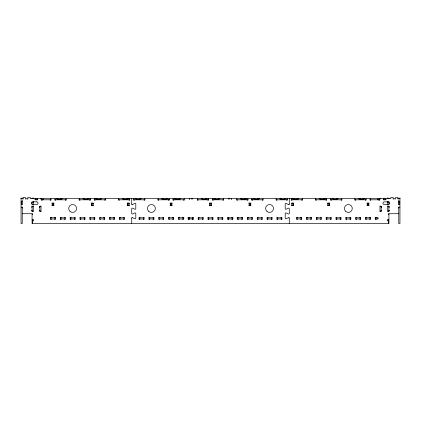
<?xml version="1.0" encoding="UTF-8"?>
<svg xmlns="http://www.w3.org/2000/svg" width="421" height="421" viewBox="0 0 421 421"><rect width="100%" height="100%" fill="white"/><g stroke="black" fill="none" stroke-linecap="round" stroke-linejoin="round"><path stroke-width="0.63" d="M189.324 218.773L189.324 217.789L189.324 218.967M189.324 198.765L189.829 198.765M229.219 198.912L228.719 198.912C229.371 198.459 228.392 198.738 229.213 198.765M228.708 218.967L228.708 217.789L228.803 218.82M231.676 198.617L231.171 198.765M131.726 223.562L131.726 218.041C132.341 216.336 135.188 220.12 135.799 218.404L135.799 213.284C135.188 211.568 132.336 215.357 131.726 213.647L131.726 208.527C132.336 206.811 135.188 210.6 135.799 208.884L135.799 203.764C135.188 202.054 132.341 205.837 131.726 204.132L131.726 198.617M289.274 198.617L289.274 204.132C288.659 205.837 285.812 202.054 285.201 203.764L285.201 208.884C285.812 210.6 288.664 206.811 289.274 208.527L289.274 213.647C288.664 215.357 285.812 211.568 285.201 213.284L285.201 218.404C285.812 220.12 288.659 216.336 289.274 218.041L289.274 223.562M21.639 201.243C21.755 200.475 22.913 201.596 21.639 201.243C20.745 206.979 23.492 205.048 22.234 200.454M399.361 201.243C399.076 201.391 398.303 199.18 399.361 204.527C397.903 205.853 399.176 200.706 398.766 200.454M131.726 218.041L132.047 217.657M289.274 204.132L288.953 204.517M192.281 218.82L192.197 218.82M189.413 198.617L189.366 198.912M191.781 198.912L192.281 198.912C191.855 198.454 192.429 198.738 191.787 198.765M21.05 198.617L23.281 199.012L23.281 197.438L25.386 197.438L25.386 199.012L27.091 198.617L27.091 199.012L27.875 199.012L27.875 197.438L30.175 197.438L30.175 198.617L390.825 198.617L390.825 197.438L393.125 197.438L393.125 199.012L393.909 199.012L393.909 198.617L395.614 199.012L395.614 197.438L397.719 197.438L397.719 199.012L399.95 198.617M21.05 198.733L21.345 198.733M32.964 198.733L33.259 198.733L33.259 197.833M388.036 198.733L387.741 198.733L387.741 197.833M399.655 198.733L399.95 198.733M189.334 198.912L189.829 198.912M231.171 198.912L231.666 198.912M35.359 199.012L34.964 199.012L34.964 199.801L37.79 199.801M37.001 199.012L37.395 199.012L37.395 199.801M383.999 199.012L383.605 199.012L383.605 199.801M385.641 199.012L386.036 199.012L386.036 199.801L383.21 199.801M41.005 199.801L50.983 199.801M54.925 199.801L66.281 199.801M79.016 199.801L90.373 199.801M94.309 199.801L105.471 199.801M118.596 199.801L129.757 199.801M133.694 199.801L144.856 199.801M157.986 199.801L169.737 199.801M172.884 199.801L184.24 199.801M197.37 199.801L208.532 199.801M212.468 199.801L223.63 199.801M236.76 199.801L248.116 199.801M251.263 199.801L263.014 199.801M276.144 199.801L287.306 199.801M291.243 199.801L302.404 199.801M315.529 199.801L326.691 199.801M330.627 199.801L341.984 199.801M354.719 199.801L366.075 199.801M370.017 199.801L379.995 199.801M21.05 202.296L21.345 202.296M32.964 202.296L33.259 202.296M387.741 202.296L388.036 202.296M399.655 202.296L399.95 202.296M52.362 203.869L51.967 203.869L51.967 203.08L53.935 203.08L53.935 203.869L53.546 203.869M91.752 203.869L91.357 203.869L91.357 203.08L93.325 203.08L93.325 203.869L92.93 203.869M127.721 203.869L127.326 203.869L127.326 203.08L129.3 203.08L129.3 203.869L128.905 203.869M170.521 203.869L170.126 203.869L170.126 203.08L172.1 203.08L172.1 203.869L171.705 203.869M209.911 203.869L209.516 203.869L209.516 203.08L211.484 203.08L211.484 203.869L211.089 203.869M249.295 203.869L248.9 203.869L248.9 203.08L250.874 203.08L250.874 203.869L250.479 203.869M292.095 203.869L291.7 203.869L291.7 203.08L293.674 203.08L293.674 203.869L293.279 203.869M328.07 203.869L327.675 203.869L327.675 203.08L329.643 203.08L329.643 203.869L329.248 203.869M367.454 203.869L367.065 203.869L367.065 203.08L369.033 203.08L369.033 203.869L368.638 203.869M21.639 204.527L22.234 204.527M398.766 204.527L399.361 204.527M52.362 204.922L51.967 204.922L51.967 205.706L53.935 205.706L53.935 204.922L53.546 204.922M91.752 204.922L91.357 204.922L91.357 205.706L93.325 205.706L93.325 204.922L92.93 204.922M127.721 204.922L127.326 204.922L127.326 205.706L129.3 205.706L129.3 204.922L128.905 204.922M170.521 204.922L170.126 204.922L170.126 205.706L172.1 205.706L172.1 204.922L171.705 204.922M209.911 204.922L209.516 204.922L209.516 205.706L211.484 205.706L211.484 204.922L211.089 204.922M249.295 204.922L248.9 204.922L248.9 205.706L250.874 205.706L250.874 204.922L250.479 204.922M292.095 204.922L291.7 204.922L291.7 205.706L293.674 205.706L293.674 204.922L293.279 204.922M328.07 204.922L327.675 204.922L327.675 205.706L329.643 205.706L329.643 204.922L329.248 204.922M367.454 204.922L367.065 204.922L367.065 205.706L369.033 205.706L369.033 204.922L368.638 204.922M33.259 206.495L31.686 206.495L31.686 207.285L32.08 207.285M41.005 206.495L39.432 206.495L39.432 207.285L39.827 207.285M379.995 206.495L381.568 206.495L381.568 207.285L381.173 207.285M387.741 206.495L389.314 206.495L389.314 207.285L388.92 207.285M21.05 207.153L22.623 207.153L22.623 207.942L22.234 207.942M399.95 207.153L398.377 207.153L398.377 207.942L398.766 207.942M32.08 210.305L31.686 210.305L31.686 211.089L33.259 211.089M39.827 210.305L39.432 210.305L39.432 211.089L41.005 211.089M381.173 210.305L381.568 210.305L381.568 211.089L379.995 211.089M388.92 210.305L389.314 210.305L389.314 211.089L387.741 211.089M22.234 213.715L32.47 213.715L32.47 214.505L32.08 214.505M398.766 213.715L388.53 213.715L388.53 214.505L388.92 214.505M50.494 217.789L55.414 217.789M60.34 217.789L65.26 217.789M70.186 217.789L75.106 217.789M80.032 217.789L84.953 217.789M89.878 217.789L94.804 217.789M99.724 217.789L104.65 217.789M109.571 217.789L114.496 217.789M119.417 217.789L124.342 217.789M139.114 217.789L144.035 217.789M148.96 217.789L153.881 217.789M158.806 217.789L163.727 217.789M168.653 217.789L173.573 217.789M178.499 217.789L184.014 217.789M187.755 217.789L193.271 217.789M198.191 217.789L203.117 217.789M208.037 217.789L212.963 217.789M217.883 217.789L222.809 217.789M227.729 217.789L233.245 217.789M236.986 217.789L242.501 217.789M247.427 217.789L252.347 217.789M257.273 217.789L262.194 217.789M267.119 217.789L272.04 217.789M276.965 217.789L281.886 217.789M296.658 217.789L301.583 217.789M306.504 217.789L311.429 217.789M316.35 217.789L321.276 217.789M326.196 217.789L331.122 217.789M336.047 217.789L340.968 217.789M345.894 217.789L350.814 217.789M355.74 217.789L360.66 217.789M365.586 217.789L370.506 217.789M375.022 217.789L378.132 217.789M50.494 218.967L55.414 218.967M60.34 218.967L65.26 218.967M70.186 218.967L75.106 218.967M80.032 218.967L84.953 218.967M89.878 218.967L94.804 218.967M99.724 218.967L104.65 218.967M109.571 218.967L114.496 218.967M119.417 218.967L124.342 218.967M139.114 218.967L144.035 218.967M148.96 218.967L153.881 218.967M158.806 218.967L163.727 218.967M168.653 218.967L173.573 218.967M178.499 218.967L184.014 218.967M187.755 218.967L193.271 218.967M198.191 218.967L203.117 218.967M208.037 218.967L212.963 218.967M217.883 218.967L222.809 218.967M227.729 218.967L233.245 218.967M236.986 218.967L242.501 218.967M247.427 218.967L252.347 218.967M257.273 218.967L262.194 218.967M267.119 218.967L272.04 218.967M276.965 218.967L281.886 218.967M296.658 218.967L301.583 218.967M306.504 218.967L311.429 218.967M316.35 218.967L321.276 218.967M326.196 218.967L331.122 218.967M336.047 218.967L340.968 218.967M345.894 218.967L350.814 218.967M355.74 218.967L360.66 218.967M365.586 218.967L370.506 218.967M375.022 218.967L378.132 218.967M32.08 219.625L33.259 219.625L33.259 220.936M388.92 219.625L387.741 219.625L387.741 220.936M32.67 220.415L33.064 220.415L33.064 219.625M388.33 220.415L387.936 220.415L387.936 219.625M288.953 217.657L289.274 218.041M132.047 204.517L131.726 204.127M399.95 197.833L399.95 223.562L398.766 223.562L398.766 207.153M398.766 197.833L398.766 198.733M388.92 197.833L388.92 198.733M388.92 201.77L388.92 204.417M388.92 206.495L388.92 211.089M388.92 213.779L388.92 223.562L32.08 223.562L32.08 213.779M388.53 206.495L388.53 206.101L387.741 206.101L387.741 211.484L388.53 211.484L388.53 211.089M388.33 219.625L388.33 223.562M387.741 201.196L387.741 205.064M385.641 198.617L385.641 199.801M383.999 198.617L383.999 199.801M381.173 206.495L381.173 211.142M380.784 206.495L380.784 206.101L379.995 206.101L379.995 211.484L380.784 211.484L380.784 211.089M380.321 198.617L380.321 198.912M379.537 198.617L379.537 200.196L378.747 200.196L378.747 199.801M377.895 198.617L377.895 199.801M377.895 217.789L377.895 218.967M376.221 217.789L376.221 217.394L375.432 217.394L375.432 219.362L376.221 219.362L376.221 218.967M370.806 199.801L370.806 200.196L370.017 200.196L370.017 198.617M369.722 217.789L369.722 217.394L370.506 217.394L370.506 219.362L369.722 219.362L369.722 218.967M368.638 203.08L368.638 205.706M367.454 203.08L367.454 205.706M366.375 217.789L366.375 217.394L365.586 217.394L365.586 219.362L366.375 219.362L366.375 218.967M366.075 198.617L366.075 200.196L365.291 200.196L365.291 199.801M364.602 198.617L364.602 198.912M364.207 198.617L364.207 198.912M363.476 198.617L363.476 199.801M363.028 198.617L363.028 199.207L360.271 199.207L360.271 198.617M359.876 217.789L359.876 217.394L360.66 217.394L360.66 219.362L359.876 219.362L359.876 218.967M359.802 198.617L359.823 199.801M359.092 198.617L359.092 198.912M358.697 198.617L358.697 198.912M356.524 217.789L356.524 217.394L355.74 217.394L355.74 219.362L356.524 219.362L356.524 218.967M355.708 199.801L355.708 200.196L354.919 200.196L354.919 198.617M350.03 217.789L350.03 217.394L350.814 217.394L350.814 219.362L350.03 219.362L350.03 218.967M346.678 217.789L346.678 217.394L345.894 217.394L345.894 219.362L346.678 219.362L346.678 218.967M341.789 198.617L341.789 200.196L340.999 200.196L340.999 199.801M340.179 217.789L340.179 217.394L340.968 217.394L340.968 219.362L340.179 219.362L340.179 218.967M338.01 198.617L338.01 199.012M337.616 198.617L337.616 199.012M336.9 198.617L336.9 199.801M336.832 217.789L336.832 217.394L336.047 217.394L336.047 219.362L336.832 219.362L336.832 218.967M336.437 198.617L336.437 199.207L333.679 199.207L333.679 198.617M333.227 198.617L333.227 199.801M332.495 198.617L332.495 199.012M332.106 198.617L332.106 199.012M331.416 199.801L331.416 200.196L330.627 200.196L330.627 198.617M330.332 217.789L330.332 217.394L331.122 217.394L331.122 219.362L330.332 219.362L330.332 218.967M329.248 203.08L329.248 205.706M328.07 203.08L328.07 205.706M326.985 217.789L326.985 217.394L326.196 217.394L326.196 219.362L326.985 219.362L326.985 218.967M326.691 198.617L326.691 200.196L325.901 200.196L325.901 199.801M325.217 198.617L325.217 199.012M324.823 198.617L324.823 199.012M324.091 198.617L324.091 199.801M323.644 198.617L323.644 199.207L320.886 199.207L320.886 198.617M320.486 217.789L320.486 217.394L321.276 217.394L321.276 219.362L320.486 219.362L320.486 218.967M320.418 198.617L320.434 199.801M319.702 198.617L319.702 199.012M319.307 198.617L319.307 199.012M317.139 217.789L317.139 217.394L316.35 217.394L316.35 219.362L317.139 219.362L317.139 218.967M316.318 199.801L316.318 200.196L315.529 200.196L315.529 198.617M310.64 217.789L310.64 217.394L311.429 217.394L311.429 219.362L310.64 219.362L310.64 218.967M307.293 217.789L307.293 217.394L306.504 217.394L306.504 219.362L307.293 219.362L307.293 218.967M302.404 198.617L302.404 200.196L301.615 200.196L301.615 199.801M300.794 217.789L300.794 217.394L301.583 217.394L301.583 219.362L300.794 219.362L300.794 218.967M298.626 198.617L298.626 199.012M298.231 198.617L298.231 199.012M297.5 198.617L297.515 199.801M297.447 217.789L297.447 217.394L296.658 217.394L296.658 219.362L297.447 219.362L297.447 218.967M297.047 198.617L297.047 199.207L294.29 199.207L294.29 198.617M293.826 198.617L293.842 199.801M293.279 203.08L293.279 205.706M293.111 198.617L293.111 199.012M292.716 198.617L292.716 199.012M292.095 203.08L292.095 205.706M292.032 199.801L292.032 200.196L291.243 200.196L291.243 198.617M287.306 198.617L287.306 200.196L286.517 200.196L286.517 199.801M285.833 198.617L285.833 199.012M285.438 198.617L285.438 199.012M284.707 198.617L284.707 199.801M284.254 198.617L284.254 199.207L281.496 199.207L281.496 198.617M281.102 217.789L281.102 217.394L281.886 217.394L281.886 219.362L281.102 219.362L281.102 218.967M281.033 198.617L281.049 199.801M280.318 198.617L280.318 199.012M279.923 198.617L279.923 199.012M277.755 217.789L277.755 217.394L276.965 217.394L276.965 219.362L277.755 219.362L277.755 218.967M276.934 199.801L276.934 200.196L276.144 200.196L276.144 198.617M271.256 217.789L271.256 217.394L272.04 217.394L272.04 219.362L271.256 219.362L271.256 218.967M267.909 217.789L267.909 217.394L267.119 217.394L267.119 219.362L267.909 219.362L267.909 218.967M263.014 198.617L263.014 200.196L262.23 200.196L262.23 199.801M261.409 217.789L261.409 217.394L262.194 217.394L262.194 219.362L261.409 219.362L261.409 218.967M259.236 198.617L259.236 199.012M258.847 198.617L258.847 199.012M258.11 198.617L258.11 199.801M258.057 217.789L258.057 217.394L257.273 217.394L257.273 219.362L258.057 219.362L258.057 218.967M257.663 198.617L257.663 199.207L254.905 199.207L254.905 198.617M254.442 198.617L254.458 199.801M253.726 198.617L253.726 199.012M253.331 198.617L253.331 199.012M252.642 199.801L252.642 200.196L251.858 200.196L251.858 198.617M251.558 217.789L251.558 217.394L252.347 217.394L252.347 219.362L251.558 219.362L251.558 218.967M250.479 203.08L250.479 205.706M249.295 203.08L249.295 205.706M248.211 217.789L248.211 217.394L247.427 217.394L247.427 219.362L248.211 219.362L248.211 218.967M247.916 198.617L247.916 200.196L247.127 200.196L247.127 199.801M246.443 198.617L246.443 199.012M246.048 198.617L246.048 199.012M245.332 198.617L245.317 199.801M244.869 198.617L244.869 199.207L242.112 199.207L242.112 198.617M241.712 217.789L241.712 217.394L242.501 217.394L242.501 219.362L241.712 219.362L241.712 218.967M241.643 198.617L241.643 199.801M240.928 198.617L240.928 199.012M240.533 198.617L240.533 199.012M238.365 217.789L238.365 217.394L237.581 217.394L237.581 219.362L238.365 219.362L238.365 218.967M237.544 199.801L237.544 200.196L236.76 200.196L236.76 198.617M231.866 217.789L231.866 217.394L232.655 217.394L232.655 219.362L231.866 219.362L231.866 218.967M231.634 198.912L231.634 198.617L231.518 198.912M231.439 198.617L231.439 198.912M231.35 198.617L231.35 198.912M231.261 198.617L231.261 198.912M229.129 198.617L229.129 198.912M229.035 198.617L229.035 198.912M228.945 198.617L228.945 198.912M228.866 198.617L228.803 198.912M228.803 218.673L228.803 218.967M228.519 217.789L228.519 217.394L227.729 217.394L227.729 219.362L228.519 219.362L228.519 218.967M223.63 198.617L223.63 200.196L222.841 200.196L222.841 199.801M222.02 217.789L222.02 217.394L222.809 217.394L222.809 219.362L222.02 219.362L222.02 218.967M219.851 198.617L219.851 199.012M219.457 198.617L219.457 199.012M218.741 198.617L218.725 199.801M218.673 217.789L218.673 217.394L217.883 217.394L217.883 219.362L218.673 219.362L218.673 218.967M218.278 198.617L218.278 199.207L215.52 199.207L215.52 198.617M215.068 198.617L215.068 199.801M214.336 198.617L214.336 199.012M213.942 198.617L213.942 199.012M213.258 199.801L213.258 200.196L212.468 200.196L212.468 198.617M212.173 217.789L212.173 217.394L212.963 217.394L212.963 219.362L212.173 219.362L212.173 218.967M211.089 203.08L211.089 205.706M209.911 203.08L209.911 205.706M208.827 217.789L208.827 217.394L208.037 217.394L208.037 219.362L208.827 219.362L208.827 218.967M208.532 198.617L208.532 200.196L207.742 200.196L207.742 199.801M207.058 198.617L207.058 199.012M206.664 198.617L206.664 199.012M205.948 198.617L205.932 199.801M205.48 198.617L205.48 199.207L202.722 199.207L202.722 198.617M202.327 217.789L202.327 217.394L203.117 217.394L203.117 219.362L202.327 219.362L202.327 218.967M202.259 198.617L202.259 199.801M201.543 198.617L201.543 199.012M201.149 198.617L201.149 199.012M198.98 217.789L198.98 217.394L198.191 217.394L198.191 219.362L198.98 219.362L198.98 218.967M198.159 199.801L198.159 200.196L197.37 200.196L197.37 198.617M192.481 217.789L192.481 217.394L193.271 217.394L193.271 219.362L192.481 219.362L192.481 218.967M192.197 198.617L192.197 198.912M192.197 218.673L192.197 218.967M192.134 198.617L192.055 198.912M191.965 198.617L191.965 198.912M191.871 198.617L191.871 198.912M189.739 198.617L189.739 198.912M189.65 198.617L189.65 198.912M189.561 198.617L189.561 198.912M189.482 198.617L189.482 198.912M189.134 217.789L189.134 217.394L188.345 217.394L188.345 219.362L189.134 219.362L189.134 218.967M184.24 198.617L184.24 200.196L183.456 200.196L183.456 199.801M182.635 217.789L182.635 217.394L183.419 217.394L183.419 219.362L182.635 219.362L182.635 218.967M180.467 198.617L180.467 199.012M180.072 198.617L180.072 199.012M179.357 198.617L179.341 199.801M179.288 217.789L179.288 217.394L178.499 217.394L178.499 219.362L179.288 219.362L179.288 218.967M178.888 198.617L178.888 199.207L176.131 199.207L176.131 198.617M175.683 198.617L175.683 199.801M174.952 198.617L174.952 199.012M174.557 198.617L174.557 199.012M173.873 199.801L173.873 200.196L173.084 200.196L173.084 198.617M172.789 217.789L172.789 217.394L173.573 217.394L173.573 219.362L172.789 219.362L172.789 218.967M171.705 203.08L171.705 205.706M170.521 203.08L170.521 205.706M169.442 217.789L169.442 217.394L168.653 217.394L168.653 219.362L169.442 219.362L169.442 218.967M169.142 198.617L169.142 200.196L168.358 200.196L168.358 199.801M167.669 198.617L167.669 199.012M167.274 198.617L167.274 199.012M166.542 198.617L166.542 199.801M166.095 198.617L166.095 199.207L163.337 199.207L163.337 198.617M162.943 217.789L162.943 217.394L163.727 217.394L163.727 219.362L162.943 219.362L162.943 218.967M162.869 198.617L162.869 199.801M162.153 198.617L162.153 199.012M161.764 198.617L161.764 199.012M159.591 217.789L159.591 217.394L158.806 217.394L158.806 219.362L159.591 219.362L159.591 218.967M158.77 199.801L158.77 200.196L157.986 200.196L157.986 198.617M153.091 217.789L153.091 217.394L153.881 217.394L153.881 219.362L153.091 219.362L153.091 218.967M149.744 217.789L149.744 217.394L148.96 217.394L148.96 219.362L149.744 219.362L149.744 218.967M144.856 198.617L144.856 200.196L144.066 200.196L144.066 199.801M143.245 217.789L143.245 217.394L144.035 217.394L144.035 219.362L143.245 219.362L143.245 218.967M141.077 198.617L141.077 199.012M140.682 198.617L140.682 199.012M139.967 198.617L139.967 199.801M139.898 217.789L139.898 217.394L139.114 217.394L139.114 219.362L139.898 219.362L139.898 218.967M139.504 198.617L139.504 199.207L136.746 199.207L136.746 198.617M136.278 198.617L136.293 199.801M135.562 198.617L135.562 199.012M135.167 198.617L135.167 199.012M134.483 199.801L134.483 200.196L133.694 200.196L133.694 198.617M129.757 198.617L129.757 200.196L128.968 200.196L128.968 199.801M128.905 203.08L128.905 205.706M128.284 198.617L128.284 199.012M127.889 198.617L127.889 199.012M127.721 203.08L127.721 205.706M127.158 198.617L127.158 199.801M126.71 198.617L126.71 199.207L123.953 199.207L123.953 198.617M123.553 217.789L123.553 217.394L124.342 217.394L124.342 219.362L123.553 219.362L123.553 218.967M123.485 198.617L123.5 199.801M122.769 198.617L122.769 199.012M122.374 198.617L122.374 199.012M120.206 217.789L120.206 217.394L119.417 217.394L119.417 219.362L120.206 219.362L120.206 218.967M119.385 199.801L119.385 200.196L118.596 200.196L118.596 198.617M113.707 217.789L113.707 217.394L114.496 217.394L114.496 219.362L113.707 219.362L113.707 218.967M110.36 217.789L110.36 217.394L109.571 217.394L109.571 219.362L110.36 219.362L110.36 218.967M105.471 198.617L105.471 200.196L104.682 200.196L104.682 199.801M103.861 217.789L103.861 217.394L104.65 217.394L104.65 219.362L103.861 219.362L103.861 218.967M101.693 198.617L101.693 199.012M101.298 198.617L101.298 199.012M100.514 217.789L100.514 217.394L99.724 217.394L99.724 219.362L100.514 219.362L100.514 218.967M100.114 198.617L100.114 199.207L97.356 199.207L97.356 198.617M96.893 198.617L96.909 199.801M96.177 198.617L96.177 199.012M95.783 198.617L95.783 199.012M95.099 199.801L95.099 200.196L94.309 200.196L94.309 198.617M94.015 217.789L94.015 217.394L94.804 217.394L94.804 219.362L94.015 219.362L94.015 218.967M92.93 203.08L92.93 205.706M91.752 203.08L91.752 205.706M90.668 217.789L90.668 217.394L89.878 217.394L89.878 219.362L90.668 219.362L90.668 218.967M90.373 198.617L90.373 200.196L89.584 200.196L89.584 199.801M88.894 198.617L88.894 199.012M88.505 198.617L88.505 199.012M87.773 198.617L87.789 199.801M87.321 198.617L87.321 199.207L84.563 199.207L84.563 198.617M84.116 198.617L84.116 199.801M84.168 217.789L84.168 217.394L84.953 217.394L84.953 219.362L84.168 219.362L84.168 218.967M83.384 198.617L83.384 199.012M82.99 198.617L82.99 199.012M80.821 217.789L80.821 217.394L80.032 217.394L80.032 219.362L80.821 219.362L80.821 218.967M80.001 199.801L80.001 200.196L79.211 200.196L79.211 198.617M74.322 217.789L74.322 217.394L75.106 217.394L75.106 219.362L74.322 219.362L74.322 218.967M70.97 217.789L70.97 217.394L70.186 217.394L70.186 219.362L70.97 219.362L70.97 218.967M66.081 198.617L66.081 200.196L65.292 200.196L65.292 199.801M64.476 217.789L64.476 217.394L65.26 217.394L65.26 219.362L64.476 219.362L64.476 218.967M62.303 198.617L62.303 198.912M61.908 198.617L61.908 198.912M61.124 217.789L61.124 217.394L60.34 217.394L60.34 219.362L61.124 219.362L61.124 218.967M60.729 198.617L60.729 199.207L57.972 199.207L57.972 198.617M57.524 198.617L57.524 199.801M56.793 198.617L56.793 198.912M56.398 198.617L56.398 198.912M55.709 199.801L55.709 200.196L54.925 200.196L54.925 198.617M54.625 217.789L54.625 217.394L55.414 217.394L55.414 219.362L54.625 219.362L54.625 218.967M53.546 203.08L53.546 205.706M52.362 203.08L52.362 205.706M51.278 217.789L51.278 217.394L50.494 217.394L50.494 219.362L51.278 219.362L51.278 218.967M50.983 198.617L50.983 200.196L50.194 200.196L50.194 199.801M43.105 198.617L43.105 199.801M42.253 199.801L42.253 200.196L41.463 200.196L41.463 198.617M40.679 198.617L40.679 198.912M40.216 206.495L40.216 206.101L41.005 206.101L41.005 211.484L40.216 211.484L40.216 211.089M39.827 206.495L39.827 211.142M37.001 198.617L37.001 199.801M35.359 198.617L35.359 199.801M33.259 201.196L33.259 205.064M32.67 219.625L32.67 223.562M32.47 206.495L32.47 206.101L33.259 206.101L33.259 211.484L32.47 211.484L32.47 211.089M32.08 197.833L32.08 198.733M32.08 201.77L32.08 204.417M32.08 206.495L32.08 211.089M22.234 197.833L22.234 198.733M22.234 207.153L22.234 223.562L21.05 223.562L21.05 197.833M36.716 201.848L32.775 201.848A1.31 1.31 0 0 0 31.464 203.164A1.31 1.31 0 0 0 32.775 204.474L36.716 204.474A1.31 1.31 0 0 0 38.027 203.164A1.31 1.31 0 0 0 36.716 201.848M388.225 201.848L384.284 201.848A1.31 1.31 0 0 0 382.973 203.164A1.31 1.31 0 0 0 384.284 204.474L388.225 204.474A1.31 1.31 0 0 0 389.536 203.164A1.31 1.31 0 0 0 388.225 201.848M100.582 199.801L100.582 198.617L100.566 199.801M61.198 199.801L61.198 198.617L61.177 199.801M70.049 211.426A3.936 3.936 0 0 0 76.511 209.232A3.936 3.936 0 0 0 71.381 204.738A3.936 3.936 0 0 0 70.049 211.426M148.823 211.426A3.936 3.936 0 0 0 155.281 209.232A3.936 3.936 0 0 0 150.155 204.738A3.936 3.936 0 0 0 148.823 211.426M266.982 211.426A3.936 3.936 0 0 0 273.445 209.232A3.936 3.936 0 0 0 268.314 204.738A3.936 3.936 0 0 0 266.982 211.426M345.757 211.426A3.936 3.936 0 0 0 352.214 209.232A3.936 3.936 0 0 0 347.088 204.738A3.936 3.936 0 0 0 345.757 211.426"/></g></svg>
